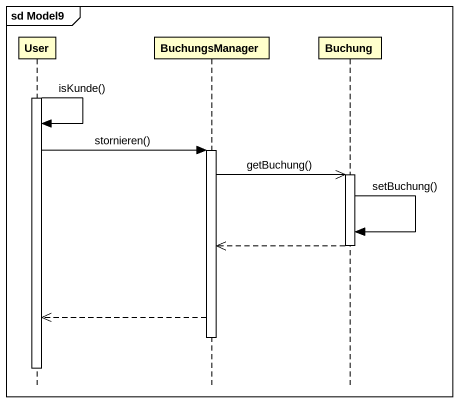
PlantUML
@startuml
mainframe sd Model9
hide footbox
participant User
participant BuchungsManager
participant Buchung

activate User
User -> User : isKunde()
User -> BuchungsManager : stornieren()
activate BuchungsManager
BuchungsManager ->> Buchung : getBuchung()
activate Buchung
Buchung -> Buchung : setBuchung()
Buchung -->> BuchungsManager
deactivate Buchung
BuchungsManager -->> User
deactivate BuchungsManager
deactivate User
@enduml
